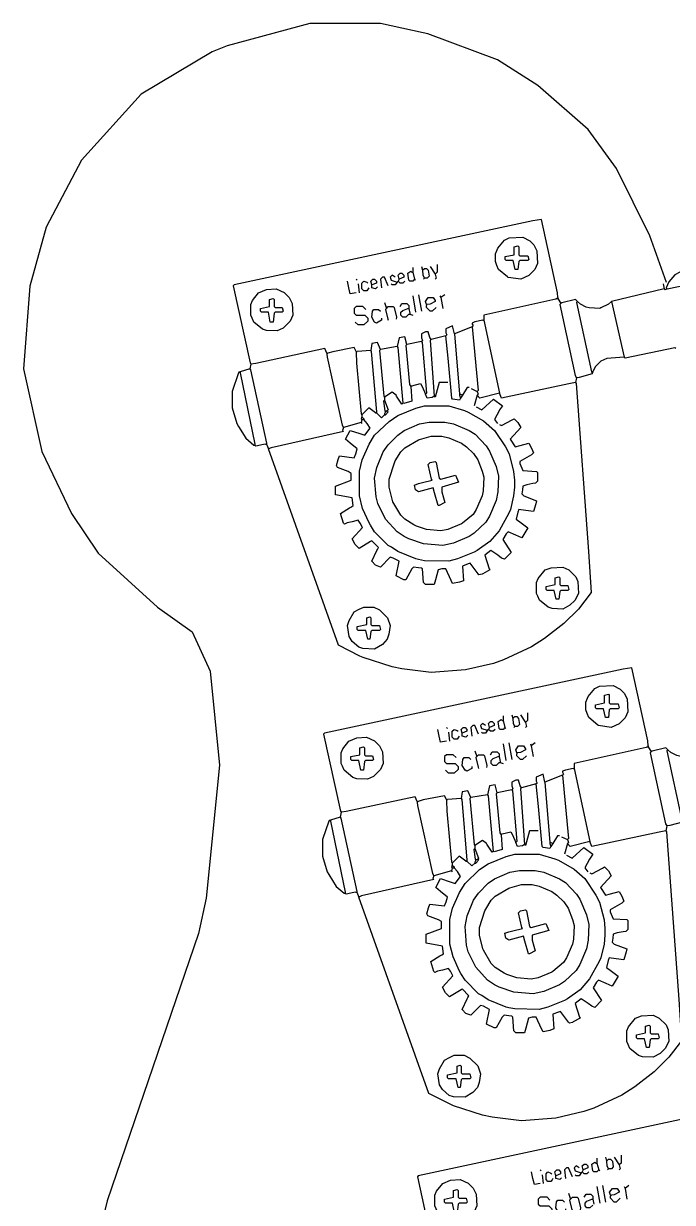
# Model space of a CAD drawing. Extents: x 49 to 882, y -9 to 1184.
# Drawn here: x 553.4 to 620.6, y 1034.9 to 1156.9 of the extents above; entities that cross this region are included whole.
import ezdxf

# ---------------------------------------------------------------- set-up
doc = ezdxf.new("R2010")
doc.units = 0
doc.layers.get('0').update_dxf_attribs({"linetype": 'CONTINUOUS'})
doc.layers.add('HeadStock', color=7, linetype='CONTINUOUS')
doc.layers.add('Hrdware', color=7, linetype='CONTINUOUS')

# ---------------------------------------------------------------- blocks, each defined once
blk = doc.blocks.new('*G2')
at = {"linetype": 'CONTINUOUS'}
for p, q in [((593.596478, 1131.17611, -1), (593.69745, 1131.17611, -1)), ((593.69745, 1131.681051, -1), (593.69745, 1131.277098, -1)), ((593.69745, 1131.277098, -1), (593.69745, 1131.17611, -1)), ((593.69745, 1131.17611, -1), (593.899393, 1130.469192, -1)), ((594.606195, 1131.782039, -1), (594.707167, 1131.378086, -1)), ((595.51494, 1131.782039, -1), (596.019799, 1130.974133, -1)), ((587.84109, 1130.469192, -1), (587.942062, 1130.368203, -1)), ((588.043034, 1129.96425, -1), (588.144006, 1129.055356, -1)), ((592.182874, 1130.267215, -1), (592.081902, 1130.166227, -1)), ((592.283846, 1130.469192, -1), (592.182874, 1130.267215, -1)), ((593.899393, 1130.469192, -1), (594.000365, 1130.368203, -1)), ((594.90911, 1130.57018, -1), (594.808138, 1130.469192, -1)), ((619.647179, 1129.96425, -1), (619.748151, 1129.459309, -1)), ((593.69745, 1128.752391, -1), (594.000365, 1127.03559, -1)), ((594.30328, 1128.853379, -1), (594.606195, 1127.136579, -1)), ((596.524657, 1128.752391, -1), (596.625629, 1128.550414, -1)), ((597.029516, 1128.853379, -1), (596.625629, 1128.550414, -1)), ((596.625629, 1128.550414, -1), (596.827573, 1127.439543, -1)), ((608.641263, 1128.449426, -1), (608.742234, 1128.449426, -1)), ((608.742234, 1128.550414, -1), (608.742234, 1128.449426, -1)), ((608.742234, 1128.449426, -1), (609.045149, 1127.944485, -1)), ((619.748151, 1129.459309, -1), (614.295678, 1128.146461, -1)), ((590.76927, 1128.045473, -1), (590.971213, 1127.439543, -1)), ((593.192591, 1127.439543, -1), (593.293563, 1127.439543, -1)), ((593.293563, 1127.540532, -1), (593.293563, 1127.439543, -1)), ((593.293563, 1127.439543, -1), (593.394534, 1126.934602, -1)), ((595.111054, 1127.843496, -1), (595.212025, 1127.843496, -1)), ((595.111054, 1127.843496, -1), (595.111054, 1127.742508, -1)), ((614.295678, 1128.146461, -1), (615.608311, 1122.39013, -1)), ((593.293563, 1126.833614, -1), (593.394534, 1126.833614, -1)), ((593.394534, 1126.934602, -1), (593.394534, 1126.833614, -1)), ((593.394534, 1126.833614, -1), (593.69745, 1126.732625, -1)), ((600.967413, 1126.227684, -1), (601.068384, 1126.227684, -1)), ((601.068384, 1126.328672, -1), (601.068384, 1126.227684, -1)), ((601.068384, 1126.227684, -1), (602.683932, 1118.653563, -1)), ((597.130488, 1124.611872, -1), (595.615912, 1124.207919, -1)), ((599.856724, 1125.520766, -1), (598.039233, 1124.813848, -1)), ((598.039233, 1124.813848, -1), (598.544092, 1118.552575, -1)), ((592.081902, 1123.501001, -1), (590.365383, 1123.198036, -1)), ((594.606195, 1124.005942, -1), (593.091619, 1123.702977, -1)), ((584.811939, 1122.794083, -1), (584.912911, 1122.794083, -1)), ((584.811939, 1122.794083, -1), (584.811939, 1122.693094, -1)), ((587.84109, 1122.996059, -1), (587.942062, 1122.996059, -1)), ((587.84109, 1122.996059, -1), (587.84109, 1122.895071, -1)), ((589.355666, 1123.097048, -1), (587.942062, 1122.996059, -1)), ((576.835174, 1121.17827, -1), (575.825457, 1120.875306, -1)), ((576.936146, 1121.683212, -1), (576.835174, 1121.17827, -1)), ((575.724485, 1120.875306, -1), (575.825457, 1120.875306, -1)), ((575.825457, 1120.875306, -1), (575.825457, 1120.774317, -1)), ((575.825457, 1120.774317, -1), (577.340033, 1113.402173, -1)), ((610.660697, 1120.269376, -1), (610.559725, 1119.764434, -1)), ((598.544092, 1118.552575, -1), (598.645063, 1118.552575, -1)), ((598.544092, 1118.552575, -1), (598.544092, 1118.451587, -1)), ((598.645063, 1118.552575, -1), (598.847007, 1118.451587, -1)), ((599.755752, 1119.158505, -1), (600.361582, 1118.85554, -1)), ((590.76927, 1118.24961, -1), (590.76927, 1117.946646, -1)), ((598.544092, 1118.451587, -1), (598.645063, 1118.148622, -1)), ((598.847007, 1118.451587, -1), (598.645063, 1118.148622, -1)), ((600.361582, 1118.451587, -1), (600.058667, 1117.340716, -1)), ((588.446921, 1116.431821, -1), (588.446921, 1116.229845, -1)), ((588.446921, 1116.229845, -1), (588.648864, 1116.027868, -1)), ((589.860525, 1116.633798, -1), (589.961496, 1116.633798, -1)), ((589.961496, 1116.734786, -1), (589.961496, 1116.633798, -1)), ((590.870242, 1116.734786, -1), (590.76927, 1116.53281, -1)), ((590.76927, 1116.53281, -1), (590.76927, 1116.431821, -1)), ((590.76927, 1116.431821, -1), (590.870242, 1116.431821, -1)), ((591.072185, 1116.835775, -1), (590.870242, 1116.734786, -1)), ((588.345949, 1115.623915, -1), (586.528458, 1115.118974, -1)), ((588.446921, 1115.92688, -1), (588.345949, 1115.623915, -1)), ((588.345949, 1115.623915, -1), (588.446921, 1115.522927, -1)), ((588.446921, 1115.92688, -1), (588.547892, 1115.92688, -1)), ((588.547892, 1115.92688, -1), (588.648864, 1115.92688, -1)), ((588.648864, 1116.027868, -1), (588.648864, 1115.92688, -1)), ((577.239061, 1113.301185, -1), (577.340033, 1113.301185, -1)), ((577.340033, 1113.402173, -1), (577.340033, 1113.301185, -1)), ((578.450721, 1113.402173, -1), (578.551693, 1113.402173, -1)), ((578.551693, 1113.503161, -1), (578.551693, 1113.402173, -1)), ((578.551693, 1113.402173, -1), (578.753637, 1112.897232, -1))]:
    blk.add_line(p, q, dxfattribs=at)
for points in [[(608.742234, 1128.550414, -1), (608.680137, 1129.063132, -1), (607.025715, 1136.629476, -1), (606.124745, 1136.489608, -1), (575.219627, 1129.863262, -1), (575.118655, 1129.762274, -1), (576.855368, 1121.794299, -1), (576.936146, 1121.683212, -1)], [(604.905309, 1130.469192, -1), (603.58258, 1130.65097, -1), (603.501803, 1130.691366, -1), (602.58296, 1131.479074, -1), (602.41666, 1131.891914, -1), (602.280045, 1132.286981, -1), (602.280045, 1133.094887, -1), (602.451697, 1133.508939, -1), (602.522377, 1133.680619, -1), (603.18879, 1134.508723, -1), (603.683552, 1134.730897, -1), (605.107253, 1134.811687, -1), (605.829604, 1134.431063, -1), (606.241266, 1134.019333, -1), (606.551148, 1133.40795, -1), (606.621828, 1132.085004, -1), (606.339108, 1131.468976, -1), (605.728633, 1130.849816, -1), (604.905309, 1130.469192, -1)], [(604.602394, 1131.479074, -1), (604.299479, 1131.479074, -1), (604.097536, 1132.387969, -1), (603.390734, 1132.387969, -1), (603.289762, 1132.488957, -1), (603.289762, 1132.791922, -1), (604.198507, 1132.993898, -1), (604.198507, 1133.801805, -1), (604.602394, 1133.902793, -1), (604.703366, 1133.801805, -1), (604.703366, 1132.993898, -1), (604.804338, 1132.89291, -1), (605.612111, 1132.89291, -1), (605.713083, 1132.488957, -1), (605.612111, 1132.387969, -1), (604.804338, 1132.387969, -1), (604.703366, 1132.286981, -1), (604.602394, 1131.479074, -1)], [(596.221742, 1131.984016, -1), (596.221742, 1131.17611, -1), (596.019799, 1130.974133, -1)], [(591.879959, 1130.671168, -1), (591.577044, 1130.873145, -1), (591.3751, 1130.671168, -1), (591.476072, 1130.368203, -1), (592.081902, 1130.166227, -1)], [(592.283846, 1130.469192, -1), (592.182874, 1130.873145, -1), (592.384817, 1131.075121, -1), (592.586761, 1131.075121, -1), (592.788704, 1130.873145, -1), (592.788704, 1130.671168, -1), (592.283846, 1130.469192, -1)], [(593.899393, 1130.469192, -1), (593.69745, 1130.267215, -1), (593.394534, 1130.267215, -1), (593.293563, 1130.368203, -1), (593.192591, 1131.075121, -1), (593.495506, 1131.277098, -1), (593.596478, 1131.17611, -1)], [(594.707167, 1131.378086, -1), (594.90911, 1131.580063, -1), (595.111054, 1131.580063, -1), (595.312997, 1131.378086, -1), (595.413969, 1130.772156, -1), (595.212025, 1130.57018, -1), (594.90911, 1130.57018, -1)], [(594.707167, 1131.378086, -1), (594.74806, 1130.880012, -1), (594.90911, 1130.57018, -1)], [(596.019799, 1130.974133, -1), (596.120771, 1130.57018, -1), (596.019799, 1130.469192, -1)], [(621.868557, 1131.479074, -1), (620.840665, 1130.897382, -1), (620.232815, 1130.176326, -1), (619.950094, 1129.560297, -1), (620.051066, 1129.459309, -1)], [(620.051066, 1129.459309, -1), (626.606452, 1130.811037, -1), (628.835605, 1131.277098, -1), (630.249209, 1125.419778, -1)], [(587.84109, 1129.055356, -1), (587.23526, 1128.954367, -1), (587.072191, 1129.568073, -1), (586.932345, 1130.267215, -1)], [(589.153723, 1129.560297, -1), (589.072945, 1129.44921, -1), (588.951779, 1129.257332, -1), (588.648864, 1129.257332, -1), (588.446921, 1129.459309, -1), (588.446921, 1130.065239, -1), (588.648864, 1130.267215, -1), (588.941682, 1130.146029, -1), (589.052751, 1130.065239, -1)], [(589.456638, 1129.863262, -1), (589.355666, 1130.267215, -1), (589.557609, 1130.469192, -1), (589.759553, 1130.469192, -1), (589.961496, 1130.267215, -1), (589.961496, 1130.065239, -1), (589.456638, 1129.863262, -1)], [(590.062468, 1129.661285, -1), (589.860525, 1129.459309, -1), (589.456638, 1129.560297, -1), (589.456638, 1129.863262, -1)], [(591.173157, 1129.762274, -1), (590.76927, 1130.671168, -1), (590.567327, 1130.671168, -1), (590.365383, 1130.469192, -1), (590.466355, 1129.560297, -1)], [(592.081902, 1130.166227, -1), (591.879959, 1129.863262, -1), (591.577044, 1129.863262, -1), (591.476072, 1129.96425, -1)], [(592.889676, 1130.267215, -1), (592.687732, 1130.065239, -1), (592.384817, 1130.065239, -1), (592.182874, 1130.267215, -1)], [(579.662382, 1125.116813, -1), (578.55553, 1125.162763, -1), (578.137709, 1125.298592, -1), (577.239061, 1126.025708, -1), (577.067409, 1126.439759, -1), (576.936146, 1126.732625, -1), (576.936146, 1127.843496, -1), (577.117895, 1128.257548, -1), (577.743919, 1129.055356, -1), (578.542808, 1129.393969, -1), (579.56141, 1129.459309, -1), (580.384734, 1129.078684, -1), (580.897367, 1128.565967, -1), (581.207249, 1127.954584, -1), (581.277929, 1126.732625, -1), (580.995209, 1126.116597, -1), (580.278309, 1125.39958, -1), (579.662382, 1125.116813, -1)], [(579.258495, 1126.025708, -1), (578.95558, 1126.025708, -1), (578.753637, 1127.03559, -1), (578.046835, 1127.03559, -1), (577.945863, 1127.136579, -1), (577.945863, 1127.439543, -1), (578.854608, 1127.64152, -1), (578.854608, 1128.348438, -1), (579.258495, 1128.449426, -1), (579.359467, 1128.348438, -1), (579.359467, 1127.64152, -1), (579.460439, 1127.540532, -1), (580.16724, 1127.540532, -1), (580.268212, 1127.136579, -1), (580.16724, 1127.03559, -1), (579.460439, 1127.03559, -1), (579.359467, 1126.934602, -1), (579.258495, 1126.025708, -1)], [(595.111054, 1127.843496, -1), (595.010082, 1128.146461, -1), (595.312997, 1128.550414, -1), (595.817855, 1128.550414, -1), (596.019799, 1128.24745, -1), (596.019799, 1128.146461, -1), (595.506055, 1127.879145, -1), (595.212025, 1127.843496, -1)], [(608.641263, 1128.449426, -1), (608.531405, 1128.384087, -1), (601.068384, 1126.732625, -1), (601.068384, 1126.328672, -1)], [(610.761669, 1128.146461, -1), (610.559725, 1128.348438, -1), (609.155007, 1128.009824, -1), (609.045149, 1127.944485, -1)], [(620.051066, 1129.459309, -1), (619.849122, 1129.358321, -1), (619.748151, 1129.459309, -1)], [(588.850808, 1127.338555, -1), (588.547892, 1127.64152, -1), (587.84109, 1127.64152, -1), (587.639147, 1127.439543, -1), (587.639147, 1126.934602, -1), (587.84109, 1126.732625, -1), (588.749836, 1126.732625, -1), (589.052751, 1126.429661, -1), (589.052751, 1126.126696, -1), (588.648864, 1125.722743, -1), (588.043034, 1125.722743, -1), (587.740119, 1126.025708, -1)], [(590.466355, 1126.429661, -1), (590.466355, 1126.227684, -1), (589.961496, 1125.924719, -1), (589.759553, 1126.025708, -1), (589.456638, 1126.530649, -1), (589.537415, 1127.146677, -1), (589.658581, 1127.338555, -1), (590.16344, 1127.338555, -1), (590.365383, 1127.136579, -1)], [(590.971213, 1127.439543, -1), (590.870242, 1127.338555, -1), (591.107828, 1126.337559, -1), (591.173157, 1126.227684, -1)], [(590.971213, 1127.439543, -1), (591.173157, 1127.64152, -1), (591.678015, 1127.64152, -1), (591.778987, 1127.540532, -1), (592.019805, 1126.538425, -1), (591.980931, 1126.328672, -1)], [(592.384817, 1127.64152, -1), (592.586761, 1127.944485, -1), (593.091619, 1127.944485, -1), (593.293563, 1127.742508, -1), (593.293563, 1127.540532, -1)], [(593.293563, 1126.833614, -1), (592.990648, 1126.530649, -1), (592.687732, 1126.530649, -1), (592.485789, 1126.732625, -1), (592.485789, 1127.03559, -1), (592.687732, 1127.237567, -1), (593.192591, 1127.439543, -1)], [(596.120771, 1127.540532, -1), (595.716884, 1127.136579, -1), (595.51494, 1127.136579, -1), (595.111054, 1127.540532, -1), (595.111054, 1127.742508, -1)], [(609.045149, 1127.944485, -1), (608.944178, 1127.843496, -1), (610.519336, 1120.49155, -1), (610.660697, 1120.269376, -1)], [(610.761669, 1128.146461, -1), (610.660697, 1128.045473, -1), (612.214147, 1120.883082, -1), (612.276244, 1120.774317, -1)], [(614.295678, 1128.146461, -1), (613.974588, 1127.867734, -1), (613.195087, 1127.510235, -1), (613.084018, 1127.439543, -1), (611.964444, 1127.504883, -1), (611.679299, 1127.57618, -1), (611.082759, 1127.867734, -1), (610.761669, 1128.146461, -1)], [(600.967413, 1126.227684, -1), (600.149542, 1126.056004, -1), (599.856724, 1125.924719, -1), (599.856724, 1125.823731, -1), (599.957696, 1125.621754, -1), (599.856724, 1125.520766, -1)], [(595.615912, 1124.207919, -1), (595.48061, 1124.428982, -1), (595.312997, 1125.015825, -1), (595.010082, 1125.015825, -1), (594.606195, 1124.813848, -1), (594.606195, 1124.409895, -1), (594.707167, 1124.10693, -1), (594.606195, 1124.005942, -1)], [(598.039233, 1124.813848, -1), (597.83729, 1125.621754, -1), (597.130488, 1125.31879, -1), (597.130488, 1124.914836, -1), (597.231459, 1124.71286, -1), (597.130488, 1124.611872, -1)], [(598.645063, 1118.148622, -1), (598.544092, 1117.946646, -1), (597.83729, 1118.047634, -1), (597.736318, 1118.148622, -1), (597.387461, 1122.285304, -1), (597.130488, 1124.611872, -1)], [(599.856724, 1125.520766, -1), (600.462554, 1118.956528, -1), (600.361582, 1118.85554, -1)], [(587.84109, 1122.996059, -1), (587.639147, 1123.400012, -1), (585.425544, 1122.957179, -1), (584.912911, 1122.794083, -1)], [(590.365383, 1123.198036, -1), (590.062468, 1123.904954, -1), (589.456638, 1123.803965, -1), (589.355666, 1123.097048, -1)], [(593.091619, 1123.702977, -1), (592.889676, 1124.510883, -1), (592.283846, 1124.409895, -1), (592.081902, 1123.501001, -1)], [(592.081902, 1123.501001, -1), (592.16268, 1123.389914, -1), (592.687732, 1117.643681, -1)], [(593.091619, 1123.702977, -1), (592.990648, 1123.601989, -1), (593.377066, 1119.575283, -1), (593.495506, 1119.360481, -1)], [(594.606195, 1124.005942, -1), (594.663648, 1123.8995, -1), (595.111054, 1118.653563, -1), (595.010082, 1118.552575, -1)], [(595.615912, 1124.207919, -1), (595.51494, 1124.10693, -1), (595.918827, 1118.350599, -1)], [(584.811939, 1122.794083, -1), (584.609996, 1123.299024, -1), (577.451102, 1121.753903, -1), (576.936146, 1121.683212, -1)], [(584.811939, 1122.693094, -1), (584.847582, 1122.399017, -1), (586.378717, 1115.341855, -1), (586.528458, 1115.118974, -1)], [(587.84109, 1122.895071, -1), (587.887033, 1121.788038, -1), (588.37624, 1116.542909, -1), (588.446921, 1116.431821, -1)], [(589.355666, 1123.097048, -1), (589.41423, 1122.99, -1), (589.961496, 1116.734786, -1)], [(590.365383, 1123.198036, -1), (590.264411, 1123.097048, -1), (590.69859, 1118.360697, -1), (590.76927, 1118.24961, -1)], [(615.608311, 1122.39013, -1), (613.800917, 1122.258845, -1), (613.18499, 1121.986177, -1), (612.579159, 1121.380247, -1), (612.357022, 1120.885404, -1), (612.276244, 1120.774317, -1)], [(620.959811, 1123.299024, -1), (620.85884, 1123.349518, -1), (615.709282, 1122.289141, -1), (615.608311, 1122.39013, -1)], [(576.835174, 1121.17827, -1), (576.915951, 1121.067183, -1), (578.551693, 1113.503161, -1)], [(575.724485, 1120.875306, -1), (575.643708, 1120.764218, -1), (575.017683, 1118.85554, -1), (575.017683, 1117.138739, -1), (575.502348, 1115.512828, -1), (575.643708, 1115.230061, -1), (576.431287, 1114.008103, -1), (577.239061, 1113.301185, -1)], [(610.559725, 1119.764434, -1), (610.619803, 1119.656579, -1), (611.919006, 1102.296796, -1), (612.175272, 1098.051955, -1), (610.86264, 1096.335155, -1), (609.348065, 1094.820331, -1), (607.34418, 1093.282178, -1), (606.000449, 1092.41994, -1), (603.097916, 1091.063567, -1), (602.068004, 1090.710108, -1), (599.156788, 1090.032981, -1), (595.615912, 1089.770917, -1), (592.578986, 1090.13599, -1), (591.568158, 1090.341198, -1), (588.55799, 1091.316037, -1), (588.23488, 1091.46752, -1), (586.0236, 1092.598589, -1), (578.753637, 1112.897232, -1)], [(597.332431, 1119.764434, -1), (596.423686, 1119.764434, -1), (596.019799, 1118.24961, -1), (595.918827, 1118.350599, -1)], [(610.559725, 1119.764434, -1), (609.860698, 1119.624566, -1), (602.885875, 1118.148622, -1), (602.683932, 1118.653563, -1)], [(612.276244, 1120.774317, -1), (612.276244, 1120.673329, -1), (610.954726, 1120.305025, -1), (610.660697, 1120.269376, -1)], [(592.687732, 1117.643681, -1), (592.586761, 1117.542692, -1), (592.005164, 1118.368777, -1), (591.980931, 1118.451587, -1), (591.577044, 1118.754552, -1), (590.76927, 1118.24961, -1)], [(593.495506, 1119.360481, -1), (593.596478, 1117.845657, -1), (592.788704, 1117.593187, -1), (592.687732, 1117.643681, -1)], [(593.495506, 1119.360481, -1), (593.606575, 1119.441272, -1), (594.505223, 1119.663446, -1), (594.676875, 1119.350383, -1), (595.010082, 1118.552575, -1)], [(595.918827, 1118.350599, -1), (595.726981, 1118.229413, -1), (595.212025, 1118.148622, -1), (595.010082, 1118.552575, -1)], [(599.553809, 1119.259493, -1), (599.351865, 1119.259493, -1), (598.847007, 1118.451587, -1)], [(600.361582, 1118.85554, -1), (600.462554, 1118.552575, -1), (600.361582, 1118.451587, -1)], [(602.683932, 1118.653563, -1), (600.664498, 1118.148622, -1), (600.361582, 1118.451587, -1)], [(597.433403, 1101.28358, -1), (594.910928, 1101.332055, -1), (594.294394, 1101.449908, -1), (594.00925, 1101.521206, -1), (592.172777, 1102.273265, -1), (591.491622, 1102.720744, -1), (591.173157, 1102.899393, -1), (589.759553, 1104.313228, -1), (589.332342, 1105.004594, -1), (589.177047, 1105.237675, -1), (588.517601, 1106.726848, -1), (588.204084, 1108.042927, -1), (588.204084, 1110.581369, -1), (588.477212, 1111.776262, -1), (589.177047, 1113.386621, -1), (589.759553, 1114.311068, -1), (591.255954, 1115.749141, -1), (592.172777, 1116.351031, -1), (594.00925, 1117.10309, -1), (594.90911, 1117.340716, -1), (597.433403, 1117.340716, -1), (599.059047, 1116.866071, -1), (599.44274, 1116.714589, -1), (601.047685, 1115.801049, -1), (602.179073, 1114.816009, -1), (603.313086, 1113.114761, -1), (603.673455, 1112.382192, -1), (604.153474, 1110.569957, -1), (604.243541, 1109.670151, -1), (604.243541, 1108.954145, -1), (604.153474, 1108.054339, -1), (603.814815, 1106.62586, -1), (603.663357, 1106.242105, -1), (602.659093, 1104.434919, -1), (601.674215, 1103.303346, -1), (600.37168, 1102.374254, -1), (600.04857, 1102.212672, -1), (598.333263, 1101.521206, -1), (597.433403, 1101.28358, -1)], [(590.76927, 1117.946646, -1), (590.668298, 1117.845657, -1), (590.810164, 1116.842642, -1), (590.870242, 1116.734786, -1)], [(590.76927, 1117.946646, -1), (591.173157, 1116.936763, -1), (591.072185, 1116.835775, -1)], [(600.260611, 1117.239728, -1), (600.866441, 1116.936763, -1), (602.078102, 1118.047634, -1), (602.986847, 1117.340716, -1), (602.704126, 1116.926664, -1), (602.663737, 1116.845873, -1), (602.179073, 1115.92688, -1), (602.481988, 1115.522927, -1)], [(588.446921, 1116.229845, -1), (588.345949, 1116.027868, -1), (588.446921, 1115.92688, -1)], [(589.860525, 1116.633798, -1), (589.153723, 1117.138739, -1), (588.446921, 1116.431821, -1)], [(590.76927, 1116.431821, -1), (590.466355, 1116.128857, -1), (589.961496, 1116.633798, -1)], [(591.072185, 1116.835775, -1), (591.173157, 1116.734786, -1), (590.870242, 1116.431821, -1)], [(586.528458, 1115.118974, -1), (586.427486, 1114.816009, -1), (586.528458, 1114.715021, -1), (579.046455, 1113.028517, -1), (578.753637, 1112.897232, -1)], [(602.683932, 1115.421939, -1), (602.885875, 1115.32095, -1), (604.006661, 1115.906682, -1), (604.198507, 1116.027868, -1), (604.602394, 1115.623915, -1), (604.905309, 1115.118974, -1), (603.794621, 1113.907115, -1), (604.299479, 1113.099208, -1), (604.812112, 1113.262304, -1), (605.713083, 1113.503161, -1), (605.995804, 1112.988121, -1), (606.217942, 1112.493279, -1), (606.015998, 1112.291302, -1), (604.804338, 1111.584384, -1), (604.804338, 1111.382408, -1), (605.107253, 1110.67549, -1), (606.520857, 1110.574501, -1), (606.621828, 1110.473513, -1), (606.621828, 1109.564619, -1), (606.419885, 1109.362642, -1), (606.125855, 1109.326993, -1), (605.502254, 1109.196315, -1), (605.107253, 1109.059677, -1), (605.068379, 1108.6635, -1), (605.006281, 1108.251771, -1), (605.208225, 1108.049795, -1), (606.520857, 1107.544853, -1), (606.455528, 1107.233001, -1), (606.217942, 1106.433982, -1), (604.908843, 1106.581324, -1), (604.703366, 1106.635959, -1), (604.572103, 1106.343093, -1), (604.400451, 1105.626076, -1), (604.923484, 1105.24636, -1), (605.612111, 1104.717182, -1), (605.006281, 1103.707299, -1), (604.390354, 1103.979967, -1), (603.592677, 1104.313228, -1), (603.390734, 1104.111252, -1), (603.04743, 1103.52552, -1), (603.895592, 1102.192475, -1), (603.18879, 1101.485557, -1), (602.90405, 1101.610782, -1), (602.500163, 1101.913747, -1), (601.775186, 1102.394451, -1), (601.169356, 1101.88951, -1), (601.603534, 1100.485773, -1), (601.674215, 1100.374686, -1), (600.957316, 1099.99093, -1), (600.876538, 1099.950535, -1), (600.563526, 1099.869744, -1), (600.462554, 1099.970733, -1), (599.65478, 1101.081604, -1), (599.44274, 1101.010912, -1), (598.847007, 1100.778639, -1), (598.947979, 1099.263815, -1), (598.536317, 1099.100719, -1), (597.83729, 1098.96085, -1), (597.665638, 1099.273914, -1), (597.130488, 1100.475674, -1), (596.726601, 1100.475674, -1), (596.322714, 1100.374686, -1), (596.058673, 1099.357027, -1), (595.918827, 1098.859862, -1), (595.010082, 1098.859862, -1), (594.808138, 1099.061838, -1), (594.707167, 1100.475674, -1), (594.606195, 1100.576662, -1), (594.312165, 1100.612311, -1), (593.798421, 1100.677651, -1), (593.596478, 1100.475674, -1), (592.990648, 1099.364803, -1), (592.788704, 1099.364803, -1), (591.980931, 1099.768756, -1), (592.283846, 1101.28358, -1), (591.688113, 1101.606743, -1), (591.3751, 1101.687533, -1), (590.365383, 1100.677651, -1), (589.860525, 1100.879627, -1), (589.456638, 1101.28358, -1), (589.981691, 1102.384352, -1), (590.042274, 1102.505538, -1), (590.16344, 1102.697416, -1), (589.456638, 1103.404334, -1), (589.345569, 1103.323543, -1), (588.144006, 1102.596428, -1), (587.740119, 1103.000381, -1), (587.437204, 1103.606311, -1), (588.493267, 1104.762727, -1), (588.265172, 1105.232222, -1), (588.043034, 1105.525088, -1), (587.429429, 1105.361992, -1), (586.922248, 1105.252419, -1), (586.62943, 1105.121135, -1), (586.528458, 1105.222123, -1), (586.225543, 1106.232006, -1), (587.144386, 1106.817738, -1), (587.346329, 1106.918726, -1), (587.538175, 1107.039912, -1), (587.437204, 1107.847818, -1), (585.720685, 1108.150783, -1), (585.720685, 1109.059677, -1), (587.336232, 1109.665607, -1), (587.336232, 1110.372525, -1), (587.02322, 1110.554304, -1), (585.922628, 1110.978455, -1), (585.821656, 1111.180431, -1), (585.987957, 1111.795248, -1), (586.124571, 1112.190314, -1), (587.639147, 1111.988337, -1), (587.820896, 1112.402389, -1), (587.942062, 1112.897232, -1), (587.217085, 1113.478924, -1), (586.730402, 1113.907115, -1), (587.23526, 1114.816009, -1), (588.23488, 1114.492847, -1), (588.749836, 1114.311068, -1), (589.296295, 1115.053634, -1), (588.976012, 1115.541105, -1), (588.648864, 1115.92688, -1)], [(596.827573, 1102.899393, -1), (594.800364, 1103.062489, -1), (593.283466, 1103.586113, -1), (592.804254, 1103.831615, -1), (592.081902, 1104.313228, -1), (590.894475, 1105.644254, -1), (590.098111, 1107.250775, -1), (589.925853, 1107.939919, -1), (589.759553, 1109.867584, -1), (589.997139, 1110.969568, -1), (590.648104, 1112.604366, -1), (591.148924, 1113.319363, -1), (592.164699, 1114.335305, -1), (592.804254, 1114.792681, -1), (594.413137, 1115.487278, -1), (595.40791, 1115.66633, -1), (597.036382, 1115.664815, -1), (597.929376, 1115.487278, -1), (599.538259, 1114.792681, -1), (600.159639, 1114.412056, -1), (601.293652, 1113.215749, -1), (601.65089, 1112.679703, -1), (602.345374, 1111.070556, -1), (602.58296, 1110.06956, -1), (602.522882, 1108.446881, -1), (602.345374, 1107.55374, -1), (601.65089, 1105.944593, -1), (601.270328, 1105.323111, -1), (600.074217, 1104.188912, -1), (599.538259, 1103.831615, -1), (597.929376, 1103.137018, -1), (596.827573, 1102.899393, -1)], [(596.625629, 1104.414217, -1), (595.11792, 1104.556105, -1), (594.091239, 1104.89896, -1), (593.808518, 1105.040344, -1), (592.889676, 1105.626076, -1), (592.485789, 1106.030029, -1), (591.657821, 1107.433766, -1), (591.607335, 1107.554952, -1), (591.274129, 1108.958689, -1), (591.274129, 1109.766595, -1), (591.799181, 1111.473297, -1), (591.900153, 1111.675274, -1), (592.485789, 1112.594267, -1), (592.889676, 1112.99822, -1), (594.293183, 1113.826324, -1), (594.414349, 1113.876818, -1), (595.615912, 1114.210079, -1), (596.726601, 1114.210079, -1), (597.4435, 1114.038399, -1), (598.735938, 1113.482964, -1), (599.269069, 1113.123446, -1), (599.981929, 1112.410468, -1), (600.43923, 1111.770809, -1), (600.902084, 1110.583388, -1), (601.068384, 1109.968572, -1), (601.006287, 1108.54696, -1), (600.896732, 1108.039696, -1), (600.280805, 1106.62586, -1), (599.957696, 1106.131017, -1), (598.857104, 1105.201925, -1), (598.735938, 1105.141332, -1), (597.326373, 1104.55762, -1), (596.625629, 1104.414217, -1)], [(578.450721, 1113.402173, -1), (578.258875, 1113.371877, -1), (577.441004, 1113.200197, -1), (577.340033, 1113.301185, -1)], [(596.423686, 1107.039912, -1), (596.322714, 1107.039912, -1), (595.957701, 1108.360536, -1), (595.817855, 1108.857701, -1), (594.30328, 1108.453748, -1), (594.000365, 1108.655724, -1), (593.899393, 1109.160666, -1), (594.312165, 1109.326993, -1), (594.714942, 1109.42475, -1), (595.716884, 1109.665607, -1), (595.654786, 1109.774371, -1), (595.312997, 1111.281419, -1), (595.51494, 1111.483396, -1), (596.019799, 1111.584384, -1), (596.120771, 1111.483396, -1), (596.423686, 1109.867584, -1), (596.625629, 1109.766595, -1), (598.140205, 1110.170548, -1), (598.44312, 1109.46363, -1), (596.726601, 1108.958689, -1), (596.726601, 1108.453748, -1), (596.88967, 1107.840042, -1), (597.029516, 1107.342877, -1), (596.423686, 1107.039912, -1)], [(609.247093, 1096.335155, -1), (608.140241, 1096.381104, -1), (607.72242, 1096.516934, -1), (606.823772, 1097.244049, -1), (606.65212, 1097.658101, -1), (606.520857, 1097.950967, -1), (606.520857, 1099.061838, -1), (606.702606, 1099.47589, -1), (607.429602, 1100.374686, -1), (608.025335, 1100.606959, -1), (609.247093, 1100.677651, -1), (609.86302, 1100.394883, -1), (610.579919, 1099.677867, -1), (610.79196, 1099.172925, -1), (610.86264, 1097.950967, -1), (610.482078, 1097.228497, -1), (609.969445, 1096.71578, -1), (609.247093, 1096.335155, -1)], [(608.843206, 1097.345037, -1), (608.540291, 1097.345037, -1), (608.338348, 1098.253932, -1), (607.631546, 1098.253932, -1), (607.530574, 1098.35492, -1), (607.530574, 1098.657885, -1), (608.439319, 1098.859862, -1), (608.439319, 1099.56678, -1), (608.843206, 1099.667768, -1), (608.944178, 1099.56678, -1), (608.944178, 1098.859862, -1), (609.045149, 1098.758873, -1), (609.751951, 1098.758873, -1), (609.852923, 1098.35492, -1), (609.751951, 1098.253932, -1), (609.045149, 1098.253932, -1), (608.944178, 1098.152944, -1), (608.843206, 1097.345037, -1)], [(589.759553, 1092.194635, -1), (588.551426, 1092.240989, -1), (588.133908, 1092.376414, -1), (587.413879, 1092.986989, -1), (587.114094, 1093.497384, -1), (586.932345, 1094.618354, -1), (587.103997, 1095.133394, -1), (587.639147, 1096.03219, -1), (588.154103, 1096.314957, -1), (588.648864, 1096.537131, -1), (589.658581, 1096.537131, -1), (590.274509, 1096.254364, -1), (591.092379, 1095.436359, -1), (591.3751, 1094.618354, -1), (591.238486, 1093.718347, -1), (591.048861, 1093.22007, -1), (590.585502, 1092.67534, -1), (589.759553, 1092.194635, -1)], [(589.254694, 1093.204518, -1), (589.052751, 1093.204518, -1), (588.850808, 1094.113413, -1), (588.043034, 1094.113413, -1), (587.942062, 1094.214401, -1), (587.942062, 1094.517366, -1), (588.951779, 1094.719342, -1), (588.951779, 1095.42626, -1), (589.254694, 1095.527249, -1), (589.355666, 1095.42626, -1), (589.355666, 1094.719342, -1), (589.456638, 1094.618354, -1), (590.264411, 1094.618354, -1), (590.365383, 1094.214401, -1), (590.264411, 1094.113413, -1), (589.456638, 1094.113413, -1), (589.355666, 1094.012424, -1), (589.254694, 1093.204518, -1)]]:
    blk.add_polyline3d(points, dxfattribs=at)
blk = doc.blocks.new('*G3')
at = {"linetype": 'CONTINUOUS'}
for p, q in [((602.95249, 1084.793805), (603.053462, 1084.793805)), ((603.053462, 1085.298746), (603.053462, 1084.894793)), ((603.053462, 1084.894793), (603.053462, 1084.793805)), ((603.053462, 1084.793805), (603.255405, 1084.086887)), ((603.962207, 1085.399734), (604.063179, 1084.995781)), ((604.870952, 1085.399734), (605.375811, 1084.591828)), ((597.197102, 1084.086887), (597.298074, 1083.985898)), ((597.399046, 1083.581945), (597.500018, 1082.673051)), ((601.538886, 1083.88491), (601.437914, 1083.783922)), ((601.639858, 1084.086887), (601.538886, 1083.88491)), ((603.255405, 1084.086887), (603.356377, 1083.985898)), ((604.265122, 1084.187875), (604.16415, 1084.086887)), ((603.053462, 1082.370086), (603.356377, 1080.653285)), ((603.659292, 1082.471074), (603.962207, 1080.754274)), ((605.880669, 1082.370086), (605.981641, 1082.168109)), ((606.385528, 1082.471074), (605.981641, 1082.168109)), ((605.981641, 1082.168109), (606.183585, 1081.057238)), ((617.997275, 1082.067121), (618.098246, 1082.067121)), ((618.098246, 1082.168109), (618.098246, 1082.067121)), ((618.098246, 1082.067121), (618.401161, 1081.56218)), ((600.125282, 1081.663168), (600.327225, 1081.057238)), ((602.548603, 1081.057238), (602.649575, 1081.057238)), ((602.649575, 1081.158227), (602.649575, 1081.057238)), ((602.649575, 1081.057238), (602.750546, 1080.552297)), ((604.467066, 1081.461191), (604.568037, 1081.461191)), ((604.467066, 1081.461191), (604.467066, 1081.360203)), ((602.649575, 1080.451309), (602.750546, 1080.451309)), ((602.750546, 1080.552297), (602.750546, 1080.451309)), ((602.750546, 1080.451309), (603.053462, 1080.35032)), ((610.323425, 1079.845379), (610.424396, 1079.845379)), ((610.424396, 1079.946367), (610.424396, 1079.845379)), ((610.424396, 1079.845379), (612.039944, 1072.271258)), ((609.212736, 1079.138461), (607.395245, 1078.431543)), ((607.395245, 1078.431543), (607.900104, 1072.17027)), ((601.437914, 1077.118696), (599.721395, 1076.815731)), ((603.962207, 1077.623637), (602.447631, 1077.320672)), ((606.4865, 1078.229567), (604.971924, 1077.825614)), ((594.167951, 1076.411778), (594.268923, 1076.411778)), ((594.167951, 1076.411778), (594.167951, 1076.310789)), ((597.197102, 1076.613754), (597.298074, 1076.613754)), ((597.197102, 1076.613754), (597.197102, 1076.512766)), ((598.711678, 1076.714743), (597.298074, 1076.613754)), ((586.191186, 1074.795965), (585.181469, 1074.493001)), ((586.292158, 1075.300907), (586.191186, 1074.795965)), ((585.080497, 1074.493001), (585.181469, 1074.493001)), ((585.181469, 1074.493001), (585.181469, 1074.392012)), ((585.181469, 1074.392012), (586.696045, 1067.019868)), ((620.016709, 1073.887071), (619.915737, 1073.382129)), ((607.900104, 1072.17027), (608.001075, 1072.17027)), ((607.900104, 1072.17027), (607.900104, 1072.069282)), ((608.001075, 1072.17027), (608.203019, 1072.069282)), ((609.111764, 1072.7762), (609.717594, 1072.473235)), ((600.125282, 1071.867305), (600.125282, 1071.564341)), ((607.900104, 1072.069282), (608.001075, 1071.766317)), ((608.203019, 1072.069282), (608.001075, 1071.766317)), ((609.717594, 1072.069282), (609.414679, 1070.958411)), ((597.802933, 1070.049516), (597.802933, 1069.84754)), ((597.802933, 1069.84754), (598.004876, 1069.645563)), ((599.216537, 1070.251493), (599.317508, 1070.251493)), ((599.317508, 1070.352481), (599.317508, 1070.251493)), ((600.226254, 1070.352481), (600.125282, 1070.150505)), ((600.125282, 1070.150505), (600.125282, 1070.049516)), ((600.125282, 1070.049516), (600.226254, 1070.049516)), ((600.428197, 1070.45347), (600.226254, 1070.352481)), ((597.701961, 1069.24161), (595.88447, 1068.736669)), ((597.802933, 1069.544575), (597.701961, 1069.24161)), ((597.701961, 1069.24161), (597.802933, 1069.140622)), ((597.802933, 1069.544575), (597.903904, 1069.544575)), ((597.903904, 1069.544575), (598.004876, 1069.544575)), ((598.004876, 1069.645563), (598.004876, 1069.544575)), ((586.595073, 1066.91888), (586.696045, 1066.91888)), ((586.696045, 1067.019868), (586.696045, 1066.91888)), ((587.806733, 1067.019868), (587.907705, 1067.019868)), ((587.907705, 1067.120856), (587.907705, 1067.019868)), ((587.907705, 1067.019868), (588.109649, 1066.514927))]:
    blk.add_line(p, q, dxfattribs=at)
for points in [[(618.098246, 1082.168109), (618.036149, 1082.680827), (616.381727, 1090.247171), (615.480757, 1090.107303), (584.575639, 1083.480957), (584.474667, 1083.379969), (586.21138, 1075.411994), (586.292158, 1075.300907)], [(614.261321, 1084.086887), (612.938592, 1084.268665), (612.857815, 1084.309061), (611.938972, 1085.096769), (611.772672, 1085.509609), (611.636057, 1085.904676), (611.636057, 1086.712582), (611.807709, 1087.126634), (611.878389, 1087.298314), (612.544802, 1088.126418), (613.039564, 1088.348592), (614.463265, 1088.429382), (615.185616, 1088.048758), (615.597278, 1087.637028), (615.90716, 1087.025645), (615.97784, 1085.702699), (615.69512, 1085.086671), (615.084645, 1084.467511), (614.261321, 1084.086887)], [(613.958406, 1085.096769), (613.655491, 1085.096769), (613.453548, 1086.005664), (612.746746, 1086.005664), (612.645774, 1086.106652), (612.645774, 1086.409617), (613.554519, 1086.611593), (613.554519, 1087.4195), (613.958406, 1087.520488), (614.059378, 1087.4195), (614.059378, 1086.611593), (614.16035, 1086.510605), (614.968123, 1086.510605), (615.069095, 1086.106652), (614.968123, 1086.005664), (614.16035, 1086.005664), (614.059378, 1085.904676), (613.958406, 1085.096769)], [(605.577754, 1085.601711), (605.577754, 1084.793805), (605.375811, 1084.591828)], [(601.235971, 1084.288863), (600.933056, 1084.49084), (600.731112, 1084.288863), (600.832084, 1083.985898), (601.437914, 1083.783922)], [(601.639858, 1084.086887), (601.538886, 1084.49084), (601.740829, 1084.692816), (601.942773, 1084.692816), (602.144716, 1084.49084), (602.144716, 1084.288863), (601.639858, 1084.086887)], [(603.255405, 1084.086887), (603.053462, 1083.88491), (602.750546, 1083.88491), (602.649575, 1083.985898), (602.548603, 1084.692816), (602.851518, 1084.894793), (602.95249, 1084.793805)], [(604.063179, 1084.995781), (604.265122, 1085.197758), (604.467066, 1085.197758), (604.669009, 1084.995781), (604.769981, 1084.389851), (604.568037, 1084.187875), (604.265122, 1084.187875)], [(604.063179, 1084.995781), (604.104072, 1084.497707), (604.265122, 1084.187875)], [(605.375811, 1084.591828), (605.476783, 1084.187875), (605.375811, 1084.086887)], [(597.197102, 1082.673051), (596.591272, 1082.572062), (596.428203, 1083.185768), (596.288357, 1083.88491)], [(598.509735, 1083.177992), (598.428957, 1083.066905), (598.307791, 1082.875027), (598.004876, 1082.875027), (597.802933, 1083.077004), (597.802933, 1083.682934), (598.004876, 1083.88491), (598.297694, 1083.763724), (598.408763, 1083.682934)], [(598.81265, 1083.480957), (598.711678, 1083.88491), (598.913621, 1084.086887), (599.115565, 1084.086887), (599.317508, 1083.88491), (599.317508, 1083.682934), (598.81265, 1083.480957)], [(599.41848, 1083.27898), (599.216537, 1083.077004), (598.81265, 1083.177992), (598.81265, 1083.480957)], [(600.529169, 1083.379969), (600.125282, 1084.288863), (599.923339, 1084.288863), (599.721395, 1084.086887), (599.822367, 1083.177992)], [(601.437914, 1083.783922), (601.235971, 1083.480957), (600.933056, 1083.480957), (600.832084, 1083.581945)], [(602.245688, 1083.88491), (602.043744, 1083.682934), (601.740829, 1083.682934), (601.538886, 1083.88491)], [(589.018394, 1078.734508), (587.911542, 1078.780458), (587.493721, 1078.916287), (586.595073, 1079.643403), (586.423421, 1080.057454), (586.292158, 1080.35032), (586.292158, 1081.461191), (586.473907, 1081.875243), (587.099931, 1082.673051), (587.89882, 1083.011664), (588.917422, 1083.077004), (589.740746, 1082.696379), (590.253379, 1082.183662), (590.563261, 1081.572279), (590.633941, 1080.35032), (590.351221, 1079.734292), (589.634321, 1079.017275), (589.018394, 1078.734508)], [(588.614507, 1079.643403), (588.311592, 1079.643403), (588.109649, 1080.653285), (587.402847, 1080.653285), (587.301875, 1080.754274), (587.301875, 1081.057238), (588.21062, 1081.259215), (588.21062, 1081.966133), (588.614507, 1082.067121), (588.715479, 1081.966133), (588.715479, 1081.259215), (588.816451, 1081.158227), (589.523252, 1081.158227), (589.624224, 1080.754274), (589.523252, 1080.653285), (588.816451, 1080.653285), (588.715479, 1080.552297), (588.614507, 1079.643403)], [(604.467066, 1081.461191), (604.366094, 1081.764156), (604.669009, 1082.168109), (605.173867, 1082.168109), (605.375811, 1081.865145), (605.375811, 1081.764156), (604.862067, 1081.49684), (604.568037, 1081.461191)], [(617.997275, 1082.067121), (617.887417, 1082.001782), (610.424396, 1080.35032), (610.424396, 1079.946367)], [(620.117681, 1081.764156), (619.915737, 1081.966133), (618.511019, 1081.627519), (618.401161, 1081.56218)], [(598.20682, 1080.95625), (597.903904, 1081.259215), (597.197102, 1081.259215), (596.995159, 1081.057238), (596.995159, 1080.552297), (597.197102, 1080.35032), (598.105848, 1080.35032), (598.408763, 1080.047356), (598.408763, 1079.744391), (598.004876, 1079.340438), (597.399046, 1079.340438), (597.096131, 1079.643403)], [(599.822367, 1080.047356), (599.822367, 1079.845379), (599.317508, 1079.542414), (599.115565, 1079.643403), (598.81265, 1080.148344), (598.893427, 1080.764372), (599.014593, 1080.95625), (599.519452, 1080.95625), (599.721395, 1080.754274)], [(600.327225, 1081.057238), (600.226254, 1080.95625), (600.46384, 1079.955254), (600.529169, 1079.845379)], [(600.327225, 1081.057238), (600.529169, 1081.259215), (601.034027, 1081.259215), (601.134999, 1081.158227), (601.375817, 1080.15612), (601.336943, 1079.946367)], [(601.740829, 1081.259215), (601.942773, 1081.56218), (602.447631, 1081.56218), (602.649575, 1081.360203), (602.649575, 1081.158227)], [(602.649575, 1080.451309), (602.34666, 1080.148344), (602.043744, 1080.148344), (601.841801, 1080.35032), (601.841801, 1080.653285), (602.043744, 1080.855262), (602.548603, 1081.057238)], [(605.476783, 1081.158227), (605.072896, 1080.754274), (604.870952, 1080.754274), (604.467066, 1081.158227), (604.467066, 1081.360203)], [(618.401161, 1081.56218), (618.30019, 1081.461191), (619.875348, 1074.109245), (620.016709, 1073.887071)], [(620.117681, 1081.764156), (620.016709, 1081.663168), (621.570159, 1074.500777), (621.632256, 1074.392012)], [(623.65169, 1081.764156), (623.3306, 1081.485429), (622.551099, 1081.12793), (622.44003, 1081.057238), (621.320456, 1081.122578), (621.035311, 1081.193875), (620.438771, 1081.485429), (620.117681, 1081.764156)], [(610.323425, 1079.845379), (609.505554, 1079.673699), (609.212736, 1079.542414), (609.212736, 1079.441426), (609.313708, 1079.239449), (609.212736, 1079.138461)], [(604.971924, 1077.825614), (604.836622, 1078.046677), (604.669009, 1078.63352), (604.366094, 1078.63352), (603.962207, 1078.431543), (603.962207, 1078.02759), (604.063179, 1077.724625), (603.962207, 1077.623637)], [(607.395245, 1078.431543), (607.193302, 1079.239449), (606.4865, 1078.936485), (606.4865, 1078.532531), (606.587471, 1078.330555), (606.4865, 1078.229567)], [(609.212736, 1079.138461), (609.818566, 1072.574223), (609.717594, 1072.473235)], [(599.721395, 1076.815731), (599.41848, 1077.522649), (598.81265, 1077.42166), (598.711678, 1076.714743)], [(602.447631, 1077.320672), (602.245688, 1078.128578), (601.639858, 1078.02759), (601.437914, 1077.118696)], [(601.437914, 1077.118696), (601.518692, 1077.007609), (602.043744, 1071.261376)], [(602.447631, 1077.320672), (602.34666, 1077.219684), (602.733078, 1073.192978), (602.851518, 1072.978176)], [(603.962207, 1077.623637), (604.01966, 1077.517195), (604.467066, 1072.271258), (604.366094, 1072.17027)], [(604.971924, 1077.825614), (604.870952, 1077.724625), (605.274839, 1071.968294)], [(608.001075, 1071.766317), (607.900104, 1071.564341), (607.193302, 1071.665329), (607.09233, 1071.766317), (606.743473, 1075.902999), (606.4865, 1078.229567)], [(594.167951, 1076.411778), (593.966008, 1076.916719), (586.807114, 1075.371598), (586.292158, 1075.300907)], [(594.167951, 1076.310789), (594.203594, 1076.016712), (595.734729, 1068.95955), (595.88447, 1068.736669)], [(597.197102, 1076.613754), (596.995159, 1077.017707), (594.781556, 1076.574874), (594.268923, 1076.411778)], [(597.197102, 1076.512766), (597.243045, 1075.405733), (597.732252, 1070.160604), (597.802933, 1070.049516)], [(598.711678, 1076.714743), (598.770242, 1076.607695), (599.317508, 1070.352481)], [(599.721395, 1076.815731), (599.620423, 1076.714743), (600.054602, 1071.978392), (600.125282, 1071.867305)], [(586.191186, 1074.795965), (586.271963, 1074.684878), (587.907705, 1067.120856)], [(585.080497, 1074.493001), (584.99972, 1074.381913), (584.373695, 1072.473235), (584.373695, 1070.756434), (584.85836, 1069.130523), (584.99972, 1068.847756), (585.787299, 1067.625798), (586.595073, 1066.91888)], [(619.915737, 1073.382129), (619.975815, 1073.274274), (621.275018, 1055.914491), (621.531284, 1051.66965), (620.218652, 1049.95285), (618.704077, 1048.438026), (616.700192, 1046.899873), (615.356461, 1046.037635), (612.453928, 1044.681262), (611.424016, 1044.327803), (608.5128, 1043.650676), (604.971924, 1043.388612), (601.934998, 1043.753685), (600.92417, 1043.958893), (597.914002, 1044.933732), (597.590892, 1045.085215), (595.379612, 1046.216284), (588.109649, 1066.514927)], [(606.688443, 1073.382129), (605.779698, 1073.382129), (605.375811, 1071.867305), (605.274839, 1071.968294)], [(619.915737, 1073.382129), (619.21671, 1073.242261), (612.241887, 1071.766317), (612.039944, 1072.271258)], [(621.632256, 1074.392012), (621.632256, 1074.291024), (620.310738, 1073.92272), (620.016709, 1073.887071)], [(602.043744, 1071.261376), (601.942773, 1071.160387), (601.361176, 1071.986472), (601.336943, 1072.069282), (600.933056, 1072.372247), (600.125282, 1071.867305)], [(602.851518, 1072.978176), (602.95249, 1071.463352), (602.144716, 1071.210882), (602.043744, 1071.261376)], [(602.851518, 1072.978176), (602.962587, 1073.058967), (603.861235, 1073.281141), (604.032887, 1072.968078), (604.366094, 1072.17027)], [(605.274839, 1071.968294), (605.082993, 1071.847108), (604.568037, 1071.766317), (604.366094, 1072.17027)], [(608.909821, 1072.877188), (608.707877, 1072.877188), (608.203019, 1072.069282)], [(609.717594, 1072.473235), (609.818566, 1072.17027), (609.717594, 1072.069282)], [(612.039944, 1072.271258), (610.02051, 1071.766317), (609.717594, 1072.069282)], [(606.789415, 1054.901275), (604.26694, 1054.94975), (603.650406, 1055.067603), (603.365262, 1055.138901), (601.528789, 1055.89096), (600.847634, 1056.338439), (600.529169, 1056.517088), (599.115565, 1057.930923), (598.688354, 1058.622289), (598.533059, 1058.85537), (597.873613, 1060.344543), (597.560096, 1061.660622), (597.560096, 1064.199064), (597.833224, 1065.393957), (598.533059, 1067.004316), (599.115565, 1067.928763), (600.611966, 1069.366836), (601.528789, 1069.968726), (603.365262, 1070.720785), (604.265122, 1070.958411), (606.789415, 1070.958411), (608.415059, 1070.483766), (608.798752, 1070.332284), (610.403697, 1069.418744), (611.535085, 1068.433704), (612.669098, 1066.732456), (613.029467, 1065.999887), (613.509486, 1064.187652), (613.599553, 1063.287846), (613.599553, 1062.57184), (613.509486, 1061.672034), (613.170827, 1060.243555), (613.019369, 1059.8598), (612.015105, 1058.052614), (611.030227, 1056.921041), (609.727692, 1055.991949), (609.404582, 1055.830367), (607.689275, 1055.138901), (606.789415, 1054.901275)], [(600.125282, 1071.564341), (600.02431, 1071.463352), (600.166176, 1070.460337), (600.226254, 1070.352481)], [(600.125282, 1071.564341), (600.529169, 1070.554458), (600.428197, 1070.45347)], [(609.616623, 1070.857423), (610.222453, 1070.554458), (611.434114, 1071.665329), (612.342859, 1070.958411), (612.060138, 1070.544359), (612.019749, 1070.463568), (611.535085, 1069.544575), (611.838, 1069.140622)], [(597.802933, 1069.84754), (597.701961, 1069.645563), (597.802933, 1069.544575)], [(599.216537, 1070.251493), (598.509735, 1070.756434), (597.802933, 1070.049516)], [(600.125282, 1070.049516), (599.822367, 1069.746552), (599.317508, 1070.251493)], [(600.428197, 1070.45347), (600.529169, 1070.352481), (600.226254, 1070.049516)], [(595.88447, 1068.736669), (595.783498, 1068.433704), (595.88447, 1068.332716), (588.402467, 1066.646212), (588.109649, 1066.514927)], [(612.039944, 1069.039634), (612.241887, 1068.938645), (613.362673, 1069.524377), (613.554519, 1069.645563), (613.958406, 1069.24161), (614.261321, 1068.736669), (613.150633, 1067.52481), (613.655491, 1066.716903), (614.168124, 1066.879999), (615.069095, 1067.120856), (615.351816, 1066.605816), (615.573954, 1066.110974), (615.37201, 1065.908997), (614.16035, 1065.202079), (614.16035, 1065.000103), (614.463265, 1064.293185), (615.876869, 1064.192196), (615.97784, 1064.091208), (615.97784, 1063.182314), (615.775897, 1062.980337), (615.481867, 1062.944688), (614.858266, 1062.81401), (614.463265, 1062.677372), (614.424391, 1062.281195), (614.362293, 1061.869466), (614.564237, 1061.66749), (615.876869, 1061.162548), (615.81154, 1060.850696), (615.573954, 1060.051677), (614.264855, 1060.199019), (614.059378, 1060.253654), (613.928115, 1059.960788), (613.756463, 1059.243771), (614.279496, 1058.864055), (614.968123, 1058.334877), (614.362293, 1057.324994), (613.746366, 1057.597662), (612.948689, 1057.930923), (612.746746, 1057.728947), (612.403442, 1057.143215), (613.251604, 1055.81017), (612.544802, 1055.103252), (612.260062, 1055.228477), (611.856175, 1055.531442), (611.131198, 1056.012146), (610.525368, 1055.507205), (610.959546, 1054.103468), (611.030227, 1053.992381), (610.313328, 1053.608625), (610.23255, 1053.56823), (609.919538, 1053.487439), (609.818566, 1053.588428), (609.010792, 1054.699299), (608.798752, 1054.628607), (608.203019, 1054.396334), (608.303991, 1052.88151), (607.892329, 1052.718414), (607.193302, 1052.578545), (607.02165, 1052.891609), (606.4865, 1054.093369), (606.082613, 1054.093369), (605.678726, 1053.992381), (605.414685, 1052.974722), (605.274839, 1052.477557), (604.366094, 1052.477557), (604.16415, 1052.679533), (604.063179, 1054.093369), (603.962207, 1054.194357), (603.668177, 1054.230006), (603.154433, 1054.295346), (602.95249, 1054.093369), (602.34666, 1052.982498), (602.144716, 1052.982498), (601.336943, 1053.386451), (601.639858, 1054.901275), (601.044125, 1055.224438), (600.731112, 1055.305228), (599.721395, 1054.295346), (599.216537, 1054.497322), (598.81265, 1054.901275), (599.337703, 1056.002047), (599.398286, 1056.123233), (599.519452, 1056.315111), (598.81265, 1057.022029), (598.701581, 1056.941238), (597.500018, 1056.214123), (597.096131, 1056.618076), (596.793216, 1057.224006), (597.849279, 1058.380422), (597.621184, 1058.849917), (597.399046, 1059.142783), (596.785441, 1058.979687), (596.27826, 1058.870114), (595.985442, 1058.73883), (595.88447, 1058.839818), (595.581555, 1059.849701), (596.500398, 1060.435433), (596.702341, 1060.536421), (596.894187, 1060.657607), (596.793216, 1061.465513), (595.076697, 1061.768478), (595.076697, 1062.677372), (596.692244, 1063.283302), (596.692244, 1063.99022), (596.379232, 1064.171999), (595.27864, 1064.59615), (595.177668, 1064.798126), (595.343969, 1065.412943), (595.480583, 1065.808009), (596.995159, 1065.606032), (597.176908, 1066.020084), (597.298074, 1066.514927), (596.573097, 1067.096619), (596.086414, 1067.52481), (596.591272, 1068.433704), (597.590892, 1068.110542), (598.105848, 1067.928763), (598.652307, 1068.671329), (598.332024, 1069.1588), (598.004876, 1069.544575)], [(606.183585, 1056.517088), (604.156376, 1056.680184), (602.639478, 1057.203808), (602.160266, 1057.44931), (601.437914, 1057.930923), (600.250487, 1059.261949), (599.454123, 1060.86847), (599.281865, 1061.557614), (599.115565, 1063.485279), (599.353151, 1064.587263), (600.004116, 1066.222061), (600.504936, 1066.937058), (601.520711, 1067.953), (602.160266, 1068.410376), (603.769149, 1069.104973), (604.763922, 1069.284025), (606.392394, 1069.28251), (607.285388, 1069.104973), (608.894271, 1068.410376), (609.515651, 1068.029751), (610.649664, 1066.833444), (611.006902, 1066.297398), (611.701386, 1064.688251), (611.938972, 1063.687255), (611.878894, 1062.064576), (611.701386, 1061.171435), (611.006902, 1059.562288), (610.62634, 1058.940806), (609.430229, 1057.806607), (608.894271, 1057.44931), (607.285388, 1056.754713), (606.183585, 1056.517088)], [(605.981641, 1058.031912), (604.473932, 1058.1738), (603.447251, 1058.516655), (603.16453, 1058.658039), (602.245688, 1059.243771), (601.841801, 1059.647724), (601.013833, 1061.051461), (600.963347, 1061.172647), (600.630141, 1062.576384), (600.630141, 1063.38429), (601.155193, 1065.090992), (601.256165, 1065.292969), (601.841801, 1066.211962), (602.245688, 1066.615915), (603.649195, 1067.444019), (603.770361, 1067.494513), (604.971924, 1067.827774), (606.082613, 1067.827774), (606.799512, 1067.656094), (608.09195, 1067.100659), (608.625081, 1066.741141), (609.337941, 1066.028163), (609.795242, 1065.388504), (610.258096, 1064.201083), (610.424396, 1063.586267), (610.362299, 1062.164655), (610.252744, 1061.657391), (609.636817, 1060.243555), (609.313708, 1059.748712), (608.213116, 1058.81962), (608.09195, 1058.759027), (606.682385, 1058.175315), (605.981641, 1058.031912)], [(587.806733, 1067.019868), (587.614887, 1066.989572), (586.797016, 1066.817892), (586.696045, 1066.91888)], [(605.779698, 1060.657607), (605.678726, 1060.657607), (605.313713, 1061.978231), (605.173867, 1062.475396), (603.659292, 1062.071443), (603.356377, 1062.273419), (603.255405, 1062.778361), (603.668177, 1062.944688), (604.070954, 1063.042445), (605.072896, 1063.283302), (605.010798, 1063.392066), (604.669009, 1064.899114), (604.870952, 1065.101091), (605.375811, 1065.202079), (605.476783, 1065.101091), (605.779698, 1063.485279), (605.981641, 1063.38429), (607.496217, 1063.788243), (607.799132, 1063.081325), (606.082613, 1062.576384), (606.082613, 1062.071443), (606.245682, 1061.457737), (606.385528, 1060.960572), (605.779698, 1060.657607)], [(618.603105, 1049.95285), (617.496253, 1049.998799), (617.078432, 1050.134629), (616.179784, 1050.861744), (616.008132, 1051.275796), (615.876869, 1051.568662), (615.876869, 1052.679533), (616.058618, 1053.093585), (616.785614, 1053.992381), (617.381347, 1054.224654), (618.603105, 1054.295346), (619.219032, 1054.012578), (619.935931, 1053.295562), (620.147972, 1052.79062), (620.218652, 1051.568662), (619.83809, 1050.846192), (619.325457, 1050.333475), (618.603105, 1049.95285)], [(618.199218, 1050.962732), (617.896303, 1050.962732), (617.69436, 1051.871627), (616.987558, 1051.871627), (616.886586, 1051.972615), (616.886586, 1052.27558), (617.795331, 1052.477557), (617.795331, 1053.184475), (618.199218, 1053.285463), (618.30019, 1053.184475), (618.30019, 1052.477557), (618.401161, 1052.376568), (619.107963, 1052.376568), (619.208935, 1051.972615), (619.107963, 1051.871627), (618.401161, 1051.871627), (618.30019, 1051.770639), (618.199218, 1050.962732)], [(599.115565, 1045.81233), (597.907438, 1045.858684), (597.48992, 1045.994109), (596.769891, 1046.604684), (596.470106, 1047.115079), (596.288357, 1048.236049), (596.460009, 1048.751089), (596.995159, 1049.649885), (597.510115, 1049.932652), (598.004876, 1050.154826), (599.014593, 1050.154826), (599.630521, 1049.872059), (600.448391, 1049.054054), (600.731112, 1048.236049), (600.594498, 1047.336042), (600.404873, 1046.837765), (599.941514, 1046.293035), (599.115565, 1045.81233)], [(598.610706, 1046.822213), (598.408763, 1046.822213), (598.20682, 1047.731108), (597.399046, 1047.731108), (597.298074, 1047.832096), (597.298074, 1048.135061), (598.307791, 1048.337037), (598.307791, 1049.043955), (598.610706, 1049.144944), (598.711678, 1049.043955), (598.711678, 1048.337037), (598.81265, 1048.236049), (599.620423, 1048.236049), (599.721395, 1047.832096), (599.620423, 1047.731108), (598.81265, 1047.731108), (598.711678, 1047.630119), (598.610706, 1046.822213)]]:
    blk.add_lwpolyline(points, dxfattribs=at)
blk = doc.blocks.new('*G4')
at = {"linetype": 'CONTINUOUS'}
for p, q in [((612.757756, 1039.51379), (612.757756, 1039.109837)), ((613.666501, 1039.614778), (613.767473, 1039.210825)), ((614.575246, 1039.614778), (615.080105, 1038.806872)), ((606.901396, 1038.301931), (607.002368, 1038.200942)), ((611.24318, 1038.099954), (611.142208, 1037.998966)), ((611.344152, 1038.301931), (611.24318, 1038.099954)), ((612.656784, 1039.008849), (612.757756, 1039.008849)), ((612.757756, 1039.109837), (612.757756, 1039.008849)), ((612.757756, 1039.008849), (612.959699, 1038.301931)), ((612.959699, 1038.301931), (613.060671, 1038.200942)), ((613.969416, 1038.402919), (613.868444, 1038.301931)), ((607.10334, 1037.796989), (607.204312, 1036.888095)), ((609.829576, 1035.878212), (610.031519, 1035.272282)), ((612.757756, 1036.58513), (613.060671, 1034.868329)), ((613.363586, 1036.686118), (613.666501, 1034.969318)), ((614.17136, 1035.676235), (614.272331, 1035.676235)), ((614.17136, 1035.676235), (614.17136, 1035.575247)), ((615.584963, 1036.58513), (615.685935, 1036.383153)), ((616.089822, 1036.686118), (615.685935, 1036.383153)), ((615.685935, 1036.383153), (615.887879, 1035.272282)), ((612.252897, 1035.272282), (612.353869, 1035.272282)), ((612.353869, 1035.373271), (612.353869, 1035.272282)), ((612.353869, 1035.272282), (612.45484, 1034.767341))]:
    blk.add_line(p, q, dxfattribs=at)
for points in [[(627.80254, 1036.383153), (627.740443, 1036.895871), (626.086021, 1044.462215), (625.185051, 1044.322347), (594.279933, 1037.696001), (594.178961, 1037.595013), (595.915674, 1029.627038), (595.996452, 1029.515951)], [(613.767473, 1039.210825), (613.969416, 1039.412802), (614.17136, 1039.412802), (614.373303, 1039.210825), (614.474275, 1038.604895), (614.272331, 1038.402919), (613.969416, 1038.402919)], [(615.282048, 1039.816755), (615.282048, 1039.008849), (615.080105, 1038.806872)], [(606.901396, 1036.888095), (606.295566, 1036.787106), (606.132497, 1037.400812), (605.992651, 1038.099954)], [(608.214029, 1037.393036), (608.133251, 1037.281949), (608.012085, 1037.090071), (607.70917, 1037.090071), (607.507227, 1037.292048), (607.507227, 1037.897978), (607.70917, 1038.099954), (608.001988, 1037.978768), (608.113057, 1037.897978)], [(608.516944, 1037.696001), (608.415972, 1038.099954), (608.617915, 1038.301931), (608.819859, 1038.301931), (609.021802, 1038.099954), (609.021802, 1037.897978), (608.516944, 1037.696001)], [(610.233463, 1037.595013), (609.829576, 1038.503907), (609.627633, 1038.503907), (609.425689, 1038.301931), (609.526661, 1037.393036)], [(610.940265, 1038.503907), (610.63735, 1038.705884), (610.435406, 1038.503907), (610.536378, 1038.200942), (611.142208, 1037.998966)], [(611.344152, 1038.301931), (611.24318, 1038.705884), (611.445123, 1038.90786), (611.647067, 1038.90786), (611.84901, 1038.705884), (611.84901, 1038.503907), (611.344152, 1038.301931)], [(611.949982, 1038.099954), (611.748038, 1037.897978), (611.445123, 1037.897978), (611.24318, 1038.099954)], [(612.959699, 1038.301931), (612.757756, 1038.099954), (612.45484, 1038.099954), (612.353869, 1038.200942), (612.252897, 1038.90786), (612.555812, 1039.109837), (612.656784, 1039.008849)], [(613.767473, 1039.210825), (613.808366, 1038.712751), (613.969416, 1038.402919)], [(615.080105, 1038.806872), (615.181077, 1038.402919), (615.080105, 1038.301931)], [(598.722688, 1032.949552), (597.615836, 1032.995502), (597.198015, 1033.131331), (596.299367, 1033.858447), (596.127715, 1034.272498), (595.996452, 1034.565364), (595.996452, 1035.676235), (596.178201, 1036.090287), (596.804225, 1036.888095), (597.603114, 1037.226708), (598.621716, 1037.292048), (599.44504, 1036.911423), (599.957673, 1036.398706), (600.267555, 1035.787323), (600.338235, 1034.565364), (600.055515, 1033.949336), (599.338615, 1033.232319), (598.722688, 1032.949552)], [(609.122774, 1037.494024), (608.920831, 1037.292048), (608.516944, 1037.393036), (608.516944, 1037.696001)], [(611.142208, 1037.998966), (610.940265, 1037.696001), (610.63735, 1037.696001), (610.536378, 1037.796989)], [(598.318801, 1033.858447), (598.015886, 1033.858447), (597.813943, 1034.868329), (597.107141, 1034.868329), (597.006169, 1034.969318), (597.006169, 1035.272282), (597.914914, 1035.474259), (597.914914, 1036.181177), (598.318801, 1036.282165), (598.419773, 1036.181177), (598.419773, 1035.474259), (598.520745, 1035.373271), (599.227546, 1035.373271), (599.328518, 1034.969318), (599.227546, 1034.868329), (598.520745, 1034.868329), (598.419773, 1034.767341), (598.318801, 1033.858447)], [(611.445123, 1035.474259), (611.647067, 1035.777224), (612.151925, 1035.777224), (612.353869, 1035.575247), (612.353869, 1035.373271)], [(614.17136, 1035.676235), (614.070388, 1035.9792), (614.373303, 1036.383153), (614.878161, 1036.383153), (615.080105, 1036.080189), (615.080105, 1035.9792), (614.566361, 1035.711884), (614.272331, 1035.676235)], [(615.181077, 1035.373271), (614.77719, 1034.969318), (614.575246, 1034.969318), (614.17136, 1035.373271), (614.17136, 1035.575247)], [(607.911114, 1035.171294), (607.608198, 1035.474259), (606.901396, 1035.474259), (606.699453, 1035.272282), (606.699453, 1034.767341), (606.901396, 1034.565364), (607.810142, 1034.565364), (608.113057, 1034.2624), (608.113057, 1033.959435), (607.70917, 1033.555482), (607.10334, 1033.555482), (606.800425, 1033.858447)], [(609.526661, 1034.2624), (609.526661, 1034.060423), (609.021802, 1033.757458), (608.819859, 1033.858447), (608.516944, 1034.363388), (608.597721, 1034.979416), (608.718887, 1035.171294), (609.223746, 1035.171294), (609.425689, 1034.969318)], [(610.031519, 1035.272282), (609.930548, 1035.171294), (610.168134, 1034.170298), (610.233463, 1034.060423)], [(610.031519, 1035.272282), (610.233463, 1035.474259), (610.738321, 1035.474259), (610.839293, 1035.373271), (611.080111, 1034.371164), (611.041237, 1034.161411)], [(612.353869, 1034.666353), (612.050954, 1034.363388), (611.748038, 1034.363388), (611.546095, 1034.565364), (611.546095, 1034.868329), (611.748038, 1035.070306), (612.252897, 1035.272282)]]:
    blk.add_lwpolyline(points, dxfattribs=at)

msp = doc.modelspace()

# ---------------------------------------------------------------- linework, layer by layer
at = {"layer": 'HeadStock', "linetype": 'CONTINUOUS'}
msp.add_polyline3d([(619.987788, 1130.116692, -1), (618.241922, 1134.94753, -1), (614.790792, 1141.929919, -1), (611.867482, 1145.948852, -1), (606.65181, 1150.508108, -1), (602.466604, 1153.162228, -1), (595.256584, 1155.835021, -1), (594.77911, 1155.954371, -1), (590.348672, 1156.909578, -1), (583.040396, 1156.909578, -1), (574.473474, 1154.595647, -1), (572.930616, 1153.986718, -1), (565.581739, 1149.602427, -1), (559.39772, 1142.763746, -1), (555.756169, 1135.840626, -1), (554.056995, 1129.741997, -1), (553.40128, 1121.185729, -1), (555.309552, 1112.620125, -1), (558.354667, 1106.20607, -1), (561.115571, 1102.105946, -1), (567.278883, 1096.520035, -1), (570.859938, 1093.98689, -1), (572.725578, 1089.899757, -1), (573.702045, 1080.184493, -1), (572.319563, 1066.409702, -1), (571.528645, 1062.764246, -1), (562.070925, 1035.088005, -1), (560.040848, 1026.968949, -1)], dxfattribs=at)

# ---------------------------------------------------------------- block references
at = {"layer": 'Hrdware', "color": 7, "linetype": 'CONTINUOUS'}
for name in ['*G2', '*G3', '*G4']:
    msp.add_blockref(name, (0, 0), dxfattribs=at)

doc.saveas('drawing.dxf')
